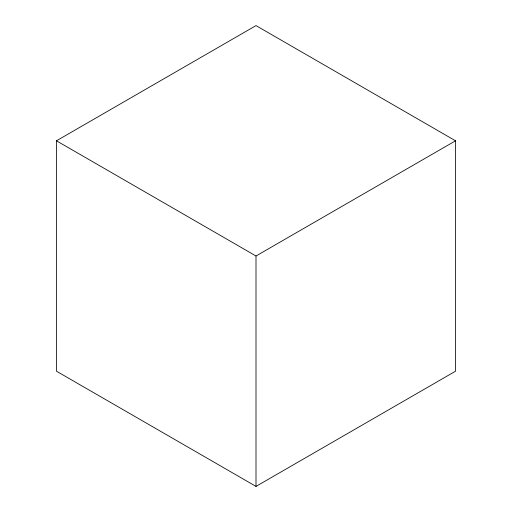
<?xml version="1.0" encoding="UTF-8"?>
<svg xmlns="http://www.w3.org/2000/svg" width="512" height="512" viewBox="0 0 512 512"><rect width="100%" height="100%" fill="white"/><g stroke="black" fill="none" stroke-linecap="round" stroke-linejoin="round"><path stroke-width="0.77" d="M56.467 140.8L256 25.6L455.533 140.8L455.533 371.2L256 486.4L56.467 371.2L56.467 140.8L256 256L455.533 140.8M256 256L256 486.4"/></g></svg>
